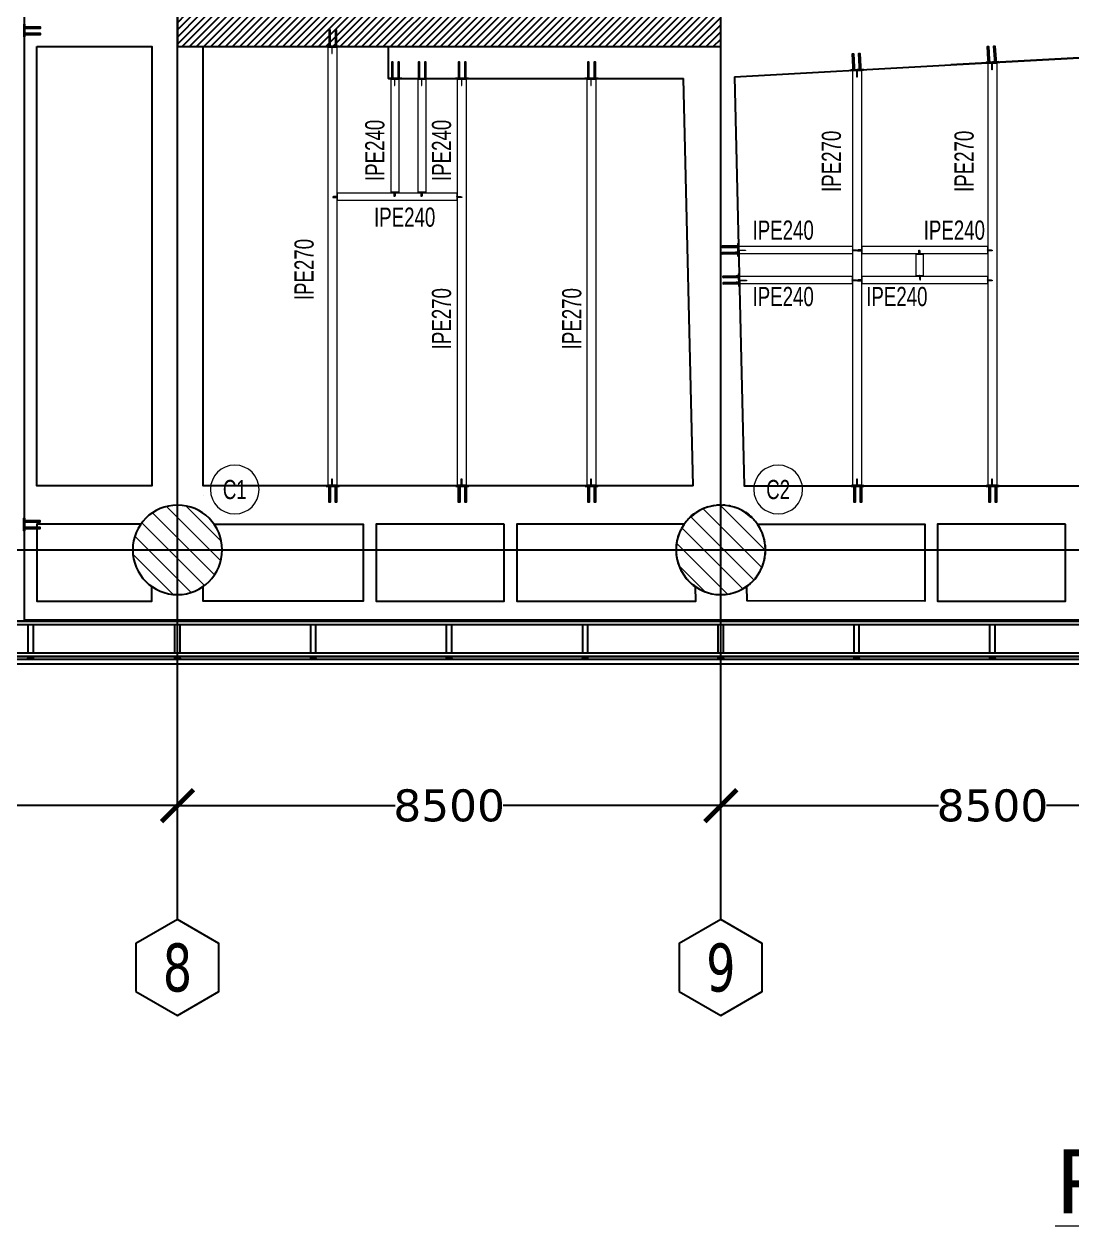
# Model space of a CAD drawing. Header units: millimetres. Extents: x -6598 to 74598, y -11659 to 33736.
# Drawn here: x 6100 to 22493, y -10573 to 8223 of the extents above; entities that cross this region are included whole.
import ezdxf
from ezdxf.enums import TextEntityAlignment as Align

# ---------------------------------------------------------------- set-up
doc = ezdxf.new("R2010")
doc.units = ezdxf.units.MM
for name, color, linetype, lineweight in [('0-3', 50, 'Continuous', 5), ('E_B_PLACA-1', 10, 'Continuous', 25), ('E_B_PLACA-2', 31, 'Continuous', 25), ('E_COLUMNAS', 1, 'Continuous', 18), ('E_COLUMNAS-2', 1, 'Continuous', 25), ('E_COLUMNAS-4', 1, 'Continuous', 35), ('E_TEXTO', 3, 'Continuous', 9), ('E_VIGAS-1', 31, 'Continuous', 25), ('E_VIGAS-2', 10, 'Continuous', 25), ('HCB-TEXT-H1', 6, 'Continuous', 18), ('HCB-VIGAS', 4, 'Continuous', 15), ('S-COLS-HDLN-1', 52, 'Continuous', 35)]:
    doc.layers.add(name, color=color, linetype=linetype, lineweight=lineweight)
for name, color, linetype in [('COTAS', 8, 'Continuous'), ('HCB-ACH_PANT', 253, 'Continuous'), ('HCB-EJES', 1, 'Continuous'), ('HCB-PLATINAS', 5, 'Continuous'), ('HCB-ROTULOS', 2, 'Continuous'), ('HCB_PANTALLAS', 6, 'Continuous')]:
    doc.layers.add(name, color=color, linetype=linetype)
doc.styles.add('Arial Narrow', font='', dxfattribs={"width": 0.85, "height": 0.3})
doc.styles.add('Arial Narrow_2', font='', dxfattribs={"width": 0.85, "height": 0.3})
doc.styles.add('ROMANT', font='romant.shx', dxfattribs={"width": 0.8})
doc.styles.add('VERDANA', font='verdana.ttf')
doc.styles.get('Arial Narrow').set_extended_font_data('Arial Narrow')
doc.styles.get('Arial Narrow_2').set_extended_font_data('Arial Narrow')
doc.dimstyles.new('1.125', dxfattribs={"dimscale": 0, "dimtxt": 500, "dimasz": 500, "dimexe": 4, "dimexo": 4, "dimgap": 15, "dimtad": 0, "dimdec": 0, "dimzin": 4, "dimdsep": 46, "dimtxsty": 'ROMANT', "dimblk": 'ARCHTICK', "dimcen": -10, "dimclrd": 256, "dimclrt": 3, "dimadec": 0, "dimazin": 0, "dimtfac": 1, "dimtdec": 0, "dimtix": 1, "dimtmove": 0, "dimatfit": 0, "dimldrblk": 'OBLIQUE', "dimfxl": 0.05, "dimtolj": 1, "dimtzin": 0, "dimarcsym": 0})

# ---------------------------------------------------------------- blocks, each defined once
blk = doc.blocks.new('EST_SFM_VIGA-METALICA-SECCION-C - EST_SFM_VIGA-METALICA-UPN100-1527742-_30_00m_N_E_-NIVEL-8 DOC')
at = {"layer": 'E_VIGAS-2'}
for p, q in [((34.044, 0.018), (-34.827, 0.018)), ((-34.827, -0.032), (34.044, -0.032))]:
    blk.add_line(p, q, dxfattribs=at)
blk = doc.blocks.new('EST_SFM_VIGA-METALICA-SECCION-C - EST_SFM_VIGA-METALICA-UPN100-1527772-_30_00m_N_E_-NIVEL-8 DOC')
at = {"layer": 'E_VIGAS-2'}
for p, q in [((34.942, 0.032), (-34.929, 0.032)), ((-34.929, -0.018), (34.942, -0.018))]:
    blk.add_line(p, q, dxfattribs=at)
blk = doc.blocks.new('EST_SFM_VIGA-METALICA-SECCION-C - EST_SFM_VIGA-METALICA-UPN160-1529967-_30_00m_N_E_-NIVEL-8 DOC')
at = {"layer": 'E_VIGAS-1'}
for p, q in [((30.107, 0.047), (-30.264, 0.047)), ((-30.269, -0.018), (30.113, -0.018))]:
    blk.add_line(p, q, dxfattribs=at)
blk = doc.blocks.new('DCTIB_CNI_EST_MOD-1A-FAC_0001_rvt-2-_30_00m_N_E_-NIVEL-8 DOC')
at = {"layer": 'E_B_PLACA-1'}
for p, q in [((-74.597, 139.545), (-5.727, 139.545)), ((-5.177, 138.995), (-75.147, 138.995))]:
    blk.add_line(p, q, dxfattribs=at)
at = {"layer": 'E_B_PLACA-2'}
for p, q in [((-5.727, 139.545), (-74.597, 139.545)), ((-75.147, 138.995), (-5.177, 138.995))]:
    blk.add_line(p, q, dxfattribs=at)
at = {"layer": 'E_VIGAS-1'}
for p, q in [((-68.003, 139.567), (-67.921, 139.567)), ((-68.003, 139.567), (-68.003, 139.545)), ((-67.921, 139.567), (-67.921, 139.545)), ((-65.703, 139.567), (-65.621, 139.567)), ((-65.703, 139.545), (-65.703, 139.567)), ((-65.621, 139.545), (-65.621, 139.567)), ((-63.578, 139.567), (-63.496, 139.567)), ((-63.578, 139.545), (-63.578, 139.567)), ((-63.496, 139.545), (-63.496, 139.567)), ((-61.453, 139.567), (-61.371, 139.567)), ((-61.453, 139.545), (-61.453, 139.567)), ((-61.371, 139.545), (-61.371, 139.567)), ((-59.328, 139.567), (-59.246, 139.567)), ((-59.328, 139.567), (-59.328, 139.545)), ((-59.246, 139.567), (-59.246, 139.545)), ((-57.203, 139.567), (-57.121, 139.567)), ((-57.203, 139.545), (-57.203, 139.567)), ((-57.121, 139.545), (-57.121, 139.567)), ((-55.078, 139.567), (-54.996, 139.567)), ((-55.078, 139.545), (-55.078, 139.567)), ((-54.996, 139.545), (-54.996, 139.567)), ((-52.953, 139.567), (-52.871, 139.567)), ((-52.953, 139.545), (-52.953, 139.567)), ((-52.871, 139.545), (-52.871, 139.567)), ((-68.003, 138.995), (-68.003, 138.967)), ((-68.003, 138.967), (-67.921, 138.967)), ((-68.003, 138.966), (-68.003, 138.967)), ((-67.975, 138.966), (-68.003, 138.966)), ((-67.965, 138.961), (-67.965, 138.966)), ((-67.965, 138.947), (-67.965, 138.961)), ((-67.96, 138.966), (-67.96, 138.961)), ((-67.96, 138.961), (-67.96, 138.947)), ((-67.921, 138.966), (-67.949, 138.966)), ((-67.921, 138.995), (-67.921, 138.967)), ((-67.921, 138.967), (-67.921, 138.966)), ((-65.703, 138.967), (-65.703, 138.995)), ((-65.703, 138.966), (-65.703, 138.967)), ((-65.703, 138.967), (-65.621, 138.967)), ((-65.675, 138.966), (-65.703, 138.966)), ((-65.665, 138.961), (-65.665, 138.966)), ((-65.665, 138.947), (-65.665, 138.961)), ((-65.66, 138.966), (-65.66, 138.961)), ((-65.66, 138.961), (-65.66, 138.947)), ((-65.621, 138.966), (-65.649, 138.966)), ((-65.621, 138.967), (-65.621, 138.995)), ((-65.621, 138.967), (-65.621, 138.966)), ((-63.578, 138.967), (-63.578, 138.995)), ((-63.578, 138.966), (-63.578, 138.967)), ((-63.578, 138.967), (-63.496, 138.967)), ((-63.55, 138.966), (-63.578, 138.966)), ((-63.54, 138.961), (-63.54, 138.966)), ((-63.54, 138.947), (-63.54, 138.961)), ((-63.535, 138.966), (-63.535, 138.961)), ((-63.535, 138.961), (-63.535, 138.947)), ((-63.496, 138.966), (-63.524, 138.966)), ((-63.496, 138.967), (-63.496, 138.995)), ((-63.496, 138.967), (-63.496, 138.966)), ((-61.453, 138.967), (-61.453, 138.995)), ((-61.453, 138.966), (-61.453, 138.967)), ((-61.453, 138.967), (-61.371, 138.967)), ((-61.425, 138.966), (-61.453, 138.966)), ((-61.415, 138.961), (-61.415, 138.966)), ((-61.415, 138.947), (-61.415, 138.961)), ((-61.41, 138.966), (-61.41, 138.961)), ((-61.41, 138.961), (-61.41, 138.947)), ((-61.371, 138.966), (-61.399, 138.966)), ((-61.371, 138.967), (-61.371, 138.995)), ((-61.371, 138.967), (-61.371, 138.966)), ((-59.328, 138.995), (-59.328, 138.967)), ((-59.328, 138.967), (-59.246, 138.967)), ((-59.328, 138.966), (-59.328, 138.967)), ((-59.3, 138.966), (-59.328, 138.966)), ((-59.29, 138.961), (-59.29, 138.966)), ((-59.29, 138.947), (-59.29, 138.961)), ((-59.285, 138.966), (-59.285, 138.961)), ((-59.285, 138.961), (-59.285, 138.947)), ((-59.246, 138.966), (-59.274, 138.966)), ((-59.246, 138.995), (-59.246, 138.967)), ((-59.246, 138.967), (-59.246, 138.966)), ((-57.203, 138.967), (-57.203, 138.995)), ((-57.203, 138.966), (-57.203, 138.967)), ((-57.203, 138.967), (-57.121, 138.967)), ((-57.176, 138.966), (-57.203, 138.966)), ((-57.165, 138.961), (-57.165, 138.966)), ((-57.165, 138.947), (-57.165, 138.961)), ((-57.16, 138.966), (-57.16, 138.961)), ((-57.16, 138.961), (-57.16, 138.947)), ((-57.121, 138.966), (-57.149, 138.966)), ((-57.121, 138.967), (-57.121, 138.995)), ((-57.121, 138.967), (-57.121, 138.966)), ((-55.078, 138.967), (-55.078, 138.995)), ((-55.078, 138.966), (-55.078, 138.967)), ((-55.078, 138.967), (-54.996, 138.967)), ((-55.05, 138.966), (-55.078, 138.966)), ((-55.04, 138.961), (-55.04, 138.966)), ((-55.04, 138.947), (-55.04, 138.961)), ((-55.035, 138.966), (-55.035, 138.961)), ((-55.035, 138.961), (-55.035, 138.947)), ((-54.996, 138.966), (-55.024, 138.966)), ((-54.996, 138.967), (-54.996, 138.995)), ((-54.996, 138.967), (-54.996, 138.966)), ((-52.953, 138.967), (-52.953, 138.995)), ((-52.953, 138.966), (-52.953, 138.967)), ((-52.953, 138.967), (-52.871, 138.967)), ((-52.925, 138.966), (-52.953, 138.966)), ((-52.915, 138.961), (-52.915, 138.966)), ((-52.915, 138.947), (-52.915, 138.961)), ((-52.91, 138.966), (-52.91, 138.961)), ((-52.91, 138.961), (-52.91, 138.947)), ((-52.871, 138.966), (-52.899, 138.966)), ((-52.871, 138.967), (-52.871, 138.995)), ((-52.871, 138.967), (-52.871, 138.966))]:
    blk.add_line(p, q, dxfattribs=at)
for points, knots in [([(-67.965, 138.961), (-67.965, 138.962), (-67.965, 138.963), (-67.967, 138.965), (-67.968, 138.965), (-67.97, 138.966), (-67.971, 138.966), (-67.972, 138.966), (-67.974, 138.966), (-67.975, 138.966)], [0, 0, 0, 0, 0.285714, 0.428571, 0.571429, 0.678571, 0.732143, 0.785714, 1, 1, 1, 1]), ([(-67.975, 138.966), (-67.974, 138.966), (-67.973, 138.966), (-67.97, 138.966), (-67.968, 138.965), (-67.966, 138.964), (-67.965, 138.963), (-67.965, 138.962), (-67.965, 138.961)], [0, 0, 0, 0, 0.142857, 0.285714, 0.428571, 0.571429, 0.785714, 1, 1, 1, 1]), ([(-67.96, 138.961), (-67.96, 138.962), (-67.959, 138.963), (-67.958, 138.965), (-67.956, 138.965), (-67.955, 138.966), (-67.954, 138.966), (-67.952, 138.966), (-67.95, 138.966), (-67.949, 138.966)], [0, 0, 0, 0, 0.285714, 0.428571, 0.571429, 0.678571, 0.732143, 0.785714, 1, 1, 1, 1]), ([(-67.949, 138.966), (-67.95, 138.966), (-67.951, 138.966), (-67.954, 138.966), (-67.956, 138.965), (-67.958, 138.964), (-67.959, 138.963), (-67.96, 138.962), (-67.96, 138.961)], [0, 0, 0, 0, 0.142857, 0.285714, 0.428571, 0.571429, 0.785714, 1, 1, 1, 1]), ([(-65.675, 138.966), (-65.674, 138.966), (-65.673, 138.966), (-65.67, 138.966), (-65.668, 138.965), (-65.666, 138.964), (-65.665, 138.963), (-65.665, 138.962), (-65.665, 138.961)], [0, 0, 0, 0, 0.142857, 0.285714, 0.428571, 0.571429, 0.785714, 1, 1, 1, 1]), ([(-65.665, 138.961), (-65.665, 138.962), (-65.665, 138.963), (-65.667, 138.965), (-65.668, 138.965), (-65.67, 138.966), (-65.671, 138.966), (-65.672, 138.966), (-65.674, 138.966), (-65.675, 138.966)], [0, 0, 0, 0, 0.285714, 0.428571, 0.571429, 0.678571, 0.732143, 0.785714, 1, 1, 1, 1]), ([(-65.649, 138.966), (-65.65, 138.966), (-65.651, 138.966), (-65.654, 138.966), (-65.656, 138.965), (-65.658, 138.964), (-65.659, 138.963), (-65.66, 138.962), (-65.66, 138.961)], [0, 0, 0, 0, 0.142857, 0.285714, 0.428571, 0.571429, 0.785714, 1, 1, 1, 1]), ([(-65.66, 138.961), (-65.66, 138.962), (-65.659, 138.963), (-65.658, 138.965), (-65.656, 138.965), (-65.655, 138.966), (-65.654, 138.966), (-65.652, 138.966), (-65.65, 138.966), (-65.649, 138.966)], [0, 0, 0, 0, 0.285714, 0.428571, 0.571429, 0.678571, 0.732143, 0.785714, 1, 1, 1, 1]), ([(-63.55, 138.966), (-63.549, 138.966), (-63.548, 138.966), (-63.545, 138.966), (-63.543, 138.965), (-63.541, 138.964), (-63.54, 138.963), (-63.54, 138.962), (-63.54, 138.961)], [0, 0, 0, 0, 0.142857, 0.285714, 0.428571, 0.571429, 0.785714, 1, 1, 1, 1]), ([(-63.54, 138.961), (-63.54, 138.962), (-63.54, 138.963), (-63.542, 138.965), (-63.543, 138.965), (-63.545, 138.966), (-63.546, 138.966), (-63.547, 138.966), (-63.549, 138.966), (-63.55, 138.966)], [0, 0, 0, 0, 0.285714, 0.428571, 0.571429, 0.678571, 0.732143, 0.785714, 1, 1, 1, 1]), ([(-63.524, 138.966), (-63.525, 138.966), (-63.526, 138.966), (-63.529, 138.966), (-63.531, 138.965), (-63.533, 138.964), (-63.534, 138.963), (-63.535, 138.962), (-63.535, 138.961)], [0, 0, 0, 0, 0.142857, 0.285714, 0.428571, 0.571429, 0.785714, 1, 1, 1, 1]), ([(-63.535, 138.961), (-63.535, 138.962), (-63.534, 138.963), (-63.533, 138.965), (-63.531, 138.965), (-63.53, 138.966), (-63.529, 138.966), (-63.527, 138.966), (-63.525, 138.966), (-63.524, 138.966)], [0, 0, 0, 0, 0.285714, 0.428571, 0.571429, 0.678571, 0.732143, 0.785714, 1, 1, 1, 1]), ([(-61.425, 138.966), (-61.424, 138.966), (-61.423, 138.966), (-61.42, 138.966), (-61.418, 138.965), (-61.416, 138.964), (-61.415, 138.963), (-61.415, 138.962), (-61.415, 138.961)], [0, 0, 0, 0, 0.142857, 0.285714, 0.428571, 0.571429, 0.785714, 1, 1, 1, 1]), ([(-61.415, 138.961), (-61.415, 138.962), (-61.415, 138.963), (-61.417, 138.965), (-61.418, 138.965), (-61.42, 138.966), (-61.421, 138.966), (-61.422, 138.966), (-61.424, 138.966), (-61.425, 138.966)], [0, 0, 0, 0, 0.285714, 0.428571, 0.571429, 0.678571, 0.732143, 0.785714, 1, 1, 1, 1]), ([(-61.399, 138.966), (-61.4, 138.966), (-61.401, 138.966), (-61.404, 138.966), (-61.406, 138.965), (-61.408, 138.964), (-61.409, 138.963), (-61.41, 138.962), (-61.41, 138.961)], [0, 0, 0, 0, 0.142857, 0.285714, 0.428571, 0.571429, 0.785714, 1, 1, 1, 1]), ([(-61.41, 138.961), (-61.41, 138.962), (-61.409, 138.963), (-61.408, 138.965), (-61.406, 138.965), (-61.405, 138.966), (-61.404, 138.966), (-61.402, 138.966), (-61.4, 138.966), (-61.399, 138.966)], [0, 0, 0, 0, 0.285714, 0.428571, 0.571429, 0.678571, 0.732143, 0.785714, 1, 1, 1, 1]), ([(-59.29, 138.961), (-59.29, 138.962), (-59.29, 138.963), (-59.292, 138.965), (-59.293, 138.965), (-59.295, 138.966), (-59.296, 138.966), (-59.297, 138.966), (-59.299, 138.966), (-59.3, 138.966)], [0, 0, 0, 0, 0.285714, 0.428571, 0.571429, 0.678571, 0.732143, 0.785714, 1, 1, 1, 1]), ([(-59.3, 138.966), (-59.299, 138.966), (-59.298, 138.966), (-59.295, 138.966), (-59.293, 138.965), (-59.291, 138.964), (-59.29, 138.963), (-59.29, 138.962), (-59.29, 138.961)], [0, 0, 0, 0, 0.142857, 0.285714, 0.428571, 0.571429, 0.785714, 1, 1, 1, 1]), ([(-59.285, 138.961), (-59.285, 138.962), (-59.284, 138.963), (-59.283, 138.965), (-59.281, 138.965), (-59.28, 138.966), (-59.279, 138.966), (-59.277, 138.966), (-59.275, 138.966), (-59.274, 138.966)], [0, 0, 0, 0, 0.285714, 0.428571, 0.571429, 0.678571, 0.732143, 0.785714, 1, 1, 1, 1]), ([(-59.274, 138.966), (-59.275, 138.966), (-59.276, 138.966), (-59.279, 138.966), (-59.281, 138.965), (-59.283, 138.964), (-59.284, 138.963), (-59.285, 138.962), (-59.285, 138.961)], [0, 0, 0, 0, 0.142857, 0.285714, 0.428571, 0.571429, 0.785714, 1, 1, 1, 1]), ([(-57.176, 138.966), (-57.175, 138.966), (-57.173, 138.966), (-57.171, 138.966), (-57.168, 138.965), (-57.167, 138.964), (-57.165, 138.963), (-57.165, 138.962), (-57.165, 138.961)], [0, 0, 0, 0, 0.142857, 0.285714, 0.428571, 0.571429, 0.785714, 1, 1, 1, 1]), ([(-57.165, 138.961), (-57.165, 138.962), (-57.165, 138.963), (-57.167, 138.965), (-57.168, 138.965), (-57.17, 138.966), (-57.171, 138.966), (-57.173, 138.966), (-57.174, 138.966), (-57.176, 138.966)], [0, 0, 0, 0, 0.285714, 0.428571, 0.571429, 0.678571, 0.732143, 0.785714, 1, 1, 1, 1]), ([(-57.15, 138.966), (-57.151, 138.966), (-57.152, 138.966), (-57.154, 138.966), (-57.156, 138.965), (-57.158, 138.964), (-57.16, 138.963), (-57.16, 138.962), (-57.16, 138.961)], [0.069216, 0.069216, 0.069216, 0.069216, 0.1428571, 0.2857143, 0.4285714, 0.5714286, 0.7857143, 1, 1, 1, 1]), ([(-57.16, 138.961), (-57.16, 138.962), (-57.159, 138.963), (-57.158, 138.965), (-57.156, 138.965), (-57.155, 138.966), (-57.154, 138.966), (-57.152, 138.966), (-57.151, 138.966), (-57.15, 138.966)], [0, 0, 0, 0, 0.2857143, 0.4285714, 0.5714286, 0.6785714, 0.7321429, 0.7857143, 0.9307496, 0.9307496, 0.9307496, 0.9307496]), ([(-55.05, 138.966), (-55.049, 138.966), (-55.048, 138.966), (-55.045, 138.966), (-55.043, 138.965), (-55.041, 138.964), (-55.04, 138.963), (-55.04, 138.962), (-55.04, 138.961)], [0, 0, 0, 0, 0.142857, 0.285714, 0.428571, 0.571429, 0.785714, 1, 1, 1, 1]), ([(-55.04, 138.961), (-55.04, 138.962), (-55.04, 138.963), (-55.042, 138.965), (-55.043, 138.965), (-55.045, 138.966), (-55.046, 138.966), (-55.047, 138.966), (-55.049, 138.966), (-55.05, 138.966)], [0, 0, 0, 0, 0.285714, 0.428571, 0.571429, 0.678571, 0.732143, 0.785714, 1, 1, 1, 1]), ([(-55.024, 138.966), (-55.025, 138.966), (-55.026, 138.966), (-55.029, 138.966), (-55.031, 138.965), (-55.033, 138.964), (-55.034, 138.963), (-55.035, 138.962), (-55.035, 138.961)], [0, 0, 0, 0, 0.142857, 0.285714, 0.428571, 0.571429, 0.785714, 1, 1, 1, 1]), ([(-55.035, 138.961), (-55.035, 138.962), (-55.034, 138.963), (-55.033, 138.965), (-55.031, 138.965), (-55.03, 138.966), (-55.029, 138.966), (-55.027, 138.966), (-55.025, 138.966), (-55.024, 138.966)], [0, 0, 0, 0, 0.285714, 0.428571, 0.571429, 0.678571, 0.732143, 0.785714, 1, 1, 1, 1]), ([(-52.925, 138.966), (-52.924, 138.966), (-52.923, 138.966), (-52.92, 138.966), (-52.918, 138.965), (-52.916, 138.964), (-52.915, 138.963), (-52.915, 138.962), (-52.915, 138.961)], [0, 0, 0, 0, 0.142857, 0.285714, 0.428571, 0.571429, 0.785714, 1, 1, 1, 1]), ([(-52.915, 138.961), (-52.915, 138.962), (-52.915, 138.963), (-52.917, 138.965), (-52.918, 138.965), (-52.92, 138.966), (-52.921, 138.966), (-52.922, 138.966), (-52.924, 138.966), (-52.925, 138.966)], [0, 0, 0, 0, 0.285714, 0.428571, 0.571429, 0.678571, 0.732143, 0.785714, 1, 1, 1, 1]), ([(-52.899, 138.966), (-52.9, 138.966), (-52.901, 138.966), (-52.904, 138.966), (-52.906, 138.965), (-52.908, 138.964), (-52.909, 138.963), (-52.91, 138.962), (-52.91, 138.961)], [0, 0, 0, 0, 0.142857, 0.285714, 0.428571, 0.571429, 0.785714, 1, 1, 1, 1]), ([(-52.91, 138.961), (-52.91, 138.962), (-52.909, 138.963), (-52.908, 138.965), (-52.906, 138.965), (-52.905, 138.966), (-52.904, 138.966), (-52.902, 138.966), (-52.9, 138.966), (-52.899, 138.966)], [0, 0, 0, 0, 0.285714, 0.428571, 0.571429, 0.678571, 0.732143, 0.785714, 1, 1, 1, 1])]:
    blk.add_open_spline(points, degree=3, knots=knots, dxfattribs=at)
at = {"layer": 'E_VIGAS-2'}
for p, q in [((-68.003, 139.495), (-68.003, 139.045)), ((-67.921, 139.495), (-67.921, 139.045)), ((-65.703, 139.045), (-65.703, 139.495)), ((-65.621, 139.045), (-65.621, 139.495)), ((-63.578, 139.045), (-63.578, 139.495)), ((-63.496, 139.045), (-63.496, 139.495)), ((-61.453, 139.045), (-61.453, 139.495)), ((-61.371, 139.045), (-61.371, 139.495)), ((-59.328, 139.495), (-59.328, 139.045)), ((-59.246, 139.495), (-59.246, 139.045)), ((-57.203, 139.138), (-57.203, 139.495)), ((-57.121, 139.138), (-57.121, 139.495)), ((-55.078, 139.045), (-55.078, 139.495)), ((-54.996, 139.045), (-54.996, 139.495)), ((-52.953, 139.045), (-52.953, 139.495)), ((-52.871, 139.045), (-52.871, 139.495)), ((-57.203, 139.045), (-57.203, 139.137)), ((-57.121, 139.045), (-57.121, 139.138))]:
    blk.add_line(p, q, dxfattribs=at)
at = {"layer": 'E_VIGAS-1'}
for name, p in [('EST_SFM_VIGA-METALICA-SECCION-C - EST_SFM_VIGA-METALICA-UPN100-1527742-_30_00m_N_E_-NIVEL-8 DOC', (-39.77, 139.527)), ('EST_SFM_VIGA-METALICA-SECCION-C - EST_SFM_VIGA-METALICA-UPN160-1529967-_30_00m_N_E_-NIVEL-8 DOC', (-40.084, 138.9)), ('EST_SFM_VIGA-METALICA-SECCION-C - EST_SFM_VIGA-METALICA-UPN100-1527772-_30_00m_N_E_-NIVEL-8 DOC', (-40.169, 139.013))]:
    blk.add_blockref(name, p, dxfattribs=at)
blk = doc.blocks.new('EST_SCM_COLUMNA-SECCION-CIRCULAR - EST_SCM_COLUMNA-CONCRETO-CIRCULAR_Ø_140cm-1247710-_30_00m_N_E_-NIVEL-8 DOC')
at = {"layer": 'E_COLUMNAS'}
h = blk.add_hatch(dxfattribs=at)
h.set_pattern_fill('FP_4', color=256, style=0, pattern_type=2)
h.set_pattern_definition([(135, (65.662, -140.662), (-0.15909903, -0.15909903), [])])
h.paths.add_polyline_path([(0, 0.7), (0, 0.7), (0.015, 0.695)])
h.paths.add_polyline_path([(0, -0.7), (0.091, -0.694), (0.181, -0.676), (0.268, -0.647), (0.361, -0.599), (0.426, -0.555), (0.495, -0.495), (0.555, -0.426), (0.606, -0.35), (0.647, -0.268), (0.676, -0.181), (0.694, -0.091), (0.7, 0), (0.694, 0.091), (0.676, 0.181), (0.647, 0.268), (0.606, 0.35), (0.555, 0.426), (0.495, 0.495), (0.426, 0.555), (0.339, 0.612), (0.259, 0.65), (0.169, 0.679), (0.079, 0.695), (0, 0.7), (-0.091, 0.694), (-0.181, 0.676), (-0.268, 0.647), (-0.35, 0.606), (-0.426, 0.555), (-0.495, 0.495), (-0.555, 0.426), (-0.606, 0.35), (-0.647, 0.268), (-0.676, 0.181), (-0.694, 0.091), (-0.7, 0), (-0.694, -0.091), (-0.676, -0.181), (-0.647, -0.268), (-0.606, -0.35), (-0.555, -0.426), (-0.495, -0.495), (-0.417, -0.561), (-0.35, -0.606), (-0.259, -0.65), (-0.169, -0.679), (-0.091, -0.694)])
at = {"layer": 'E_COLUMNAS-2'}
for start, end in [(360, 180), (180, 360)]:
    blk.add_arc((0, 0), 0.7, start, end, dxfattribs=at)
blk = doc.blocks.new('EST_SCM_COLUMNA-SECCION-CIRCULAR - EST_SCM_COLUMNA-CONCRETO-CIRCULAR_Ø_140cm-V21-_30_00m_N_E_-NIVEL-8 DOC')
at = {"layer": 'E_COLUMNAS'}
h = blk.add_hatch(dxfattribs=at)
h.set_pattern_fill('FP_20', color=256, style=0, pattern_type=2)
h.set_pattern_definition([(135, (57.162, -140.662), (-0.15909903, -0.15909903), [])])
h.paths.add_polyline_path([(0, -0.7), (0.103, -0.692), (0.181, -0.676), (0.268, -0.647), (0.35, -0.606), (0.426, -0.555), (0.495, -0.495), (0.555, -0.426), (0.606, -0.35), (0.647, -0.268), (0.676, -0.181), (0.695, -0.079), (0.7, 0), (0.694, 0.091), (0.676, 0.181), (0.647, 0.268), (0.606, 0.35), (0.555, 0.426), (0.495, 0.495), (0.426, 0.555), (0.35, 0.606), (0.268, 0.647), (0.181, 0.676), (0.091, 0.694), (0, 0.7), (-0.101, 0.692), (-0.192, 0.672), (-0.275, 0.643), (-0.35, 0.606), (-0.433, 0.55), (-0.495, 0.495), (-0.563, 0.415), (-0.606, 0.35), (-0.647, 0.268), (-0.676, 0.181), (-0.695, 0.084), (-0.7, 0), (-0.694, -0.091), (-0.676, -0.181), (-0.647, -0.268), (-0.606, -0.35), (-0.555, -0.426), (-0.495, -0.495), (-0.417, -0.561), (-0.35, -0.606), (-0.256, -0.651), (-0.172, -0.678), (-0.091, -0.694)])
at = {"layer": 'E_COLUMNAS-2'}
for start, end in [(360, 180), (180, 360)]:
    blk.add_arc((0, 0), 0.7, start, end, dxfattribs=at)
blk = doc.blocks.new('_ArchTick')
at = {"color": 0, "linetype": 'ByBlock', "const_width": 0.15}
blk.add_lwpolyline([(-0.5, -0.5), (0.5, 0.5)], dxfattribs=at)
blk = doc.blocks.new('*D517')
at = {"layer": 'COTAS', "color": 0, "lineweight": -2, "transparency": 16777216}
for p, q in [((0, -5776), (0, -3996)), ((8500, -5776), (8500, -3996))]:
    blk.add_line(p, q, dxfattribs=at)
at = {"layer": 'COTAS', "lineweight": -2, "transparency": 16777216}
for p, q in [((0, -4000), (3404, -4000)), ((8500, -4000), (5096, -4000))]:
    blk.add_line(p, q, dxfattribs=at)
at = {"layer": 'Defpoints', "color": 0, "transparency": 16777216}
for p in [(0, -4000), (0, -5780), (8500, -5780)]:
    blk.add_point(p, dxfattribs=at)
at = {"layer": 'COTAS', "lineweight": -2, "transparency": 16777216, "xscale": 500, "yscale": 500, "zscale": 500, "rotation": 180}
blk.add_blockref('_ArchTick', (0, -4000), dxfattribs=at)
at = {"layer": 'COTAS', "lineweight": -2, "transparency": 16777216, "xscale": 500, "yscale": 500, "zscale": 500}
blk.add_blockref('_ArchTick', (8500, -4000), dxfattribs=at)
at = {"layer": 'COTAS', "color": 3, "transparency": 16777216, "insert": (4250, -4000), "char_height": 500, "attachment_point": 5, "style": 'VERDANA'}
blk.add_mtext('\\A1;8500', dxfattribs=at)
blk = doc.blocks.new('_Oblique')
at = {"color": 0, "linetype": 'ByBlock', "lineweight": -2}
blk.add_line((-0.5, -0.5), (0.5, 0.5), dxfattribs=at)
blk = doc.blocks.new('*D518')
at = {"layer": 'COTAS', "color": 0, "lineweight": -2, "transparency": 16777216}
for p, q in [((8500, -5776), (8500, -3996)), ((17000, -5776), (17000, -3996))]:
    blk.add_line(p, q, dxfattribs=at)
at = {"layer": 'COTAS', "lineweight": -2, "transparency": 16777216}
for p, q in [((8500, -4000), (11904, -4000)), ((17000, -4000), (13596, -4000))]:
    blk.add_line(p, q, dxfattribs=at)
at = {"layer": 'Defpoints', "color": 0, "transparency": 16777216}
for p in [(8500, -4000), (8500, -5780), (17000, -5780)]:
    blk.add_point(p, dxfattribs=at)
at = {"layer": 'COTAS', "lineweight": -2, "transparency": 16777216, "xscale": 500, "yscale": 500, "zscale": 500, "rotation": 180}
blk.add_blockref('_ArchTick', (8500, -4000), dxfattribs=at)
at = {"layer": 'COTAS', "lineweight": -2, "transparency": 16777216, "xscale": 500, "yscale": 500, "zscale": 500}
blk.add_blockref('_ArchTick', (17000, -4000), dxfattribs=at)
at = {"layer": 'COTAS', "color": 3, "transparency": 16777216, "insert": (12750, -4000), "char_height": 500, "attachment_point": 5, "style": 'VERDANA'}
blk.add_mtext('\\A1;8500', dxfattribs=at)
blk = doc.blocks.new('*D519')
at = {"layer": 'COTAS', "color": 0, "lineweight": -2, "transparency": 16777216}
for p, q in [((17000, -5776), (17000, -3996)), ((25500, -5776), (25500, -3996))]:
    blk.add_line(p, q, dxfattribs=at)
at = {"layer": 'COTAS', "lineweight": -2, "transparency": 16777216}
for p, q in [((17000, -4000), (20404, -4000)), ((25500, -4000), (22096, -4000))]:
    blk.add_line(p, q, dxfattribs=at)
at = {"layer": 'Defpoints', "color": 0, "transparency": 16777216}
for p in [(17000, -4000), (17000, -5780), (25500, -5780)]:
    blk.add_point(p, dxfattribs=at)
at = {"layer": 'COTAS', "lineweight": -2, "transparency": 16777216, "xscale": 500, "yscale": 500, "zscale": 500, "rotation": 180}
blk.add_blockref('_ArchTick', (17000, -4000), dxfattribs=at)
at = {"layer": 'COTAS', "lineweight": -2, "transparency": 16777216, "xscale": 500, "yscale": 500, "zscale": 500}
blk.add_blockref('_ArchTick', (25500, -4000), dxfattribs=at)
at = {"layer": 'COTAS', "color": 3, "transparency": 16777216, "insert": (21250, -4000), "char_height": 500, "attachment_point": 5, "style": 'VERDANA'}
blk.add_mtext('\\A1;8500', dxfattribs=at)
blk = doc.blocks.new('CNI_TAG COLUMNAS CONCRETO MARCA - CNI_COLUMNA CONCRETO-582370-PLANTA TIPO PISO 18 A PISO 23')
at = {"layer": 'E_TEXTO'}
for start, end in [(360, 180), (180, 360)]:
    blk.add_arc((0.00026, -0.00015), 0.00254, start, end, dxfattribs=at)

msp = doc.modelspace()

# ---------------------------------------------------------------- hatches: boundary and pattern name
at = {"layer": 'HCB-ACH_PANT'}
h = msp.add_hatch(dxfattribs=at)
h.set_pattern_fill('ANSI31', color=256, scale=25)
h.set_pattern_definition([(45, (-21179.4, -55448.73), (-56.1266, 56.1266), [])])
h.paths.add_polyline_path([(8500.2, 8370.2), (8500.2, 7870.2), (17000.2, 7870.2), (17000.2, 8370.2), (12600.2, 8370.2), (12600.2, 17130.2), (17000.2, 17130.2), (17000.2, 17630.2), (8500.2, 17630.2), (8500.2, 17130.2), (12200.2, 17130.2), (12200.2, 8370.2)])

# ---------------------------------------------------------------- linework, layer by layer
at = {"layer": 'E_COLUMNAS-2'}
for start, end in [(122.52901, 122.77736), (114.9816, 115.80819), (106.46702, 108.83819), (98.61314, 101.86806), (91.64282, 94.89739), (84.67237, 87.4567), (77.70182, 80.04817), (70.73119, 72.71932), (63.7605, 65.42543), (56.81535, 58.14995), (144.49184, 148.81247), (136.82019, 140.01858), (132.30386, 133.54442), (126.69564, 126.92693), (48.97168, 50.21593), (41.00219, 43.17826), (32.56079, 35.50865), (31.1881, 32.56079), (160.46406, 163.09391), (158.85796, 160.46406), (151.73213, 155.9149), (24.08557, 28.26827), (19.53648, 21.14237), (16.90648, 19.53648), (173.48802, 179.52821), (172.99204, 173.48802), (166.97604, 170.5039), (165.93683, 166.97604), (9.49649, 14.06343), (0.47179, 7.00815), (180.4718, 187.00822), (189.49656, 193.02445), (193.02445, 194.06362), (345.93676, 350.5041), (352.99207, 353.48805), (353.48805, 359.5282), (196.90668, 201.14266), (204.08588, 206.0489), (206.0489, 208.26866), (211.1885, 215.5091), (327.44027, 328.81231), (331.73186, 335.91479), (338.85778, 340.46416), (340.46416, 343.0939), (218.25655, 219.07335), (219.07335, 223.17744), (225.30595, 225.58558), (225.58558, 231.96411), (302.7574, 306.75463), (306.75463, 307.21884), (308.03527, 314.41638), (314.41638, 314.695), (316.82023, 321.74452), (324.49155, 327.44027), (233.91603, 236.14024), (241.91622, 243.2928), (249.1831, 250.26344), (256.44247, 257.23417), (263.6966, 264.20488), (270.94703, 271.17553), (274.87532, 275.01378), (281.84564, 282.46002), (288.81577, 290.29288), (295.78575, 299.05721)]:
    msp.add_arc((17000, 0.1), 700, start, end, dxfattribs=at)
at = {"layer": 'E_VIGAS-1', "color": 30, "true_color": 0xf26722}
for p, q in [((11800, 7370.2), (11800, 7870.2)), ((16567.4, 1000.2), (16414.3, 7370.2))]:
    msp.add_line(p, q, dxfattribs=at)
for points in [[(61900.1, 26585.6), (6100.1, 26585.6), (6100.1, -1095.8), (61900.1, -1095.8)], [(6300, 7870.1), (8100.1, 7870.1), (8100.1, 1000.2), (6300, 1000.2)], [(8900.1, 847.6), (8900.1, 847.6)], [(13611.2, 399.5), (11607.1, 399.4), (11607.1, -800.1), (13611.2, -800)], [(22393.5, 399.7), (20389.4, 399.6), (20389.4, -799.8), (22393.5, -799.8)]]:
    msp.add_lwpolyline(points, close=True, dxfattribs=at)
for points in [[(16567.4, 1000.2), (8900, 1000.2), (8900.1, 7870.2)], [(17213.9, 7396.5), (20600.4, 7583.4), (25100, 7832), (20600.4, 7583.4)], [(17213.9, 7396.5), (17367.6, 1000.2), (25100, 1000.2), (25100, 7832)], [(11964.6, 7370.2), (11800, 7370.2), (16414.3, 7370.2)], [(7926, 400.4), (6300.3, 400.4), (6300.3, -800.2), (8100.3, -800.1), (8100.3, -574.1)], [(9073.9, 400.9), (11406.7, 400.9), (11407.5, -800), (8900.5, -800.1), (8900.3, -573.8)], [(16426, 400.7), (13811.2, 400.6), (13811.2, -800), (16610.6, -799.9), (16605.3, -578.1)], [(17574.7, 400.7), (20189.3, 400.8), (20189.4, -799.8), (17410.8, -795.7), (17405.4, -570.6)]]:
    msp.add_lwpolyline(points, dxfattribs=at)
at = {"layer": 'HCB-EJES'}
for p, q in [((8500.1, -5780.2), (8500.1, 31280.5)), ((17000.1, -5780.2), (17000.1, 31280.5)), ((-5098.2, 0), (73098.4, 0))]:
    msp.add_line(p, q, dxfattribs=at)
at = {"layer": 'HCB-PLATINAS', "color": 4}
for points in [[(6106, 8222.6), (6106, 8022.6), (6100, 8022.6), (6100, 8222.6)], [(10825, 7876.1), (11025, 7876.1), (11025, 7870.1), (10825, 7870.1)], [(21348.8, 7630.8), (21149.1, 7619.8), (21149.4, 7613.8), (21349.1, 7624.8)], [(11806, 7376.1), (12006, 7376.1), (12006, 7370.1), (11806, 7370.1)], [(12850.4, 7376.2), (13050.4, 7376.2), (13050.4, 7370.2), (12850.4, 7370.2)], [(14875.3, 7376.1), (15075.3, 7376.1), (15075.3, 7370.1), (14875.3, 7370.1)], [(19234.1, 7514), (19034.4, 7503), (19034.7, 7497), (19234.4, 7508)], [(17274.1, 4589.1), (17271.1, 4789), (17277.1, 4789.1), (17280.1, 4589.1)], [(17286.7, 4118.8), (17283.7, 4318.8), (17289.7, 4318.9), (17292.7, 4118.9)], [(10827.9, 994.4), (11027.9, 994.4), (11027.9, 1000.4), (10827.9, 1000.4)], [(12852.9, 997.2), (13052.9, 997.2), (13052.9, 1003.2), (12852.9, 1003.2)], [(14877.9, 994.4), (15077.9, 994.4), (15077.9, 1000.4), (14877.9, 1000.4)], [(19038.1, 994.4), (19238.1, 994.4), (19238.1, 1000.4), (19038.1, 1000.4)], [(21152.9, 994.4), (21352.9, 994.4), (21352.9, 1000.4), (21152.9, 1000.4)], [(6104.9, 498.2), (6104.9, 298.2), (6098.9, 298.2), (6098.9, 498.2)]]:
    msp.add_lwpolyline(points, close=True, dxfattribs=at)
at = {"layer": 'HCB-PLATINAS', "color": 5}
for points in [[(6107.5, 8172.1), (6106, 8168.5), (6107.5, 8164.8), (6108.4, 8162.8), (6114, 8160.5), (6151.5, 8160.5), (6356, 8160.5), (6356, 8176.5), (6151.5, 8176.5), (6114, 8176.5), (6108.4, 8174.1)], [(10875.5, 7877.6), (10879.1, 7876.1), (10882.7, 7877.6), (10884.7, 7878.5), (10887.1, 7884.1), (10887.1, 7921.6), (10887.1, 8126.1), (10871.1, 8126.1), (10871.1, 7921.6), (10871.1, 7884.1), (10873.4, 7878.5)], [(10975.5, 7877.6), (10979.1, 7876.1), (10982.7, 7877.6), (10984.7, 7878.5), (10987.1, 7884.1), (10987.1, 7921.6), (10987.1, 8126.1), (10971.1, 8126.1), (10971.1, 7921.6), (10971.1, 7884.1), (10973.4, 7878.5)], [(6107.5, 8072.1), (6106, 8068.5), (6107.5, 8064.8), (6108.4, 8062.8), (6114, 8060.5), (6151.5, 8060.5), (6356, 8060.5), (6356, 8076.5), (6151.5, 8076.5), (6114, 8076.5), (6108.4, 8074.1)], [(19083.7, 7507.2), (19080.2, 7505.5), (19076.5, 7506.8), (19074.4, 7507.5), (19071.8, 7513.1), (19069.7, 7550.5), (19058.4, 7754.7), (19074.4, 7755.6), (19085.7, 7551.4), (19087.8, 7513.9), (19085.7, 7508.2)], [(19183.6, 7512.7), (19180.1, 7511), (19176.4, 7512.3), (19174.3, 7513.1), (19171.6, 7518.6), (19169.6, 7556), (19158.3, 7760.2), (19174.3, 7761.1), (19185.5, 7556.9), (19187.6, 7519.5), (19185.6, 7513.7)], [(21198.5, 7624), (21194.9, 7622.3), (21191.2, 7623.6), (21189.2, 7624.3), (21186.5, 7629.9), (21184.4, 7667.3), (21173.2, 7871.5), (21189.1, 7872.4), (21200.4, 7668.2), (21202.5, 7630.8), (21200.5, 7625)], [(21298.3, 7629.5), (21294.8, 7627.8), (21291.1, 7629.1), (21289, 7629.9), (21286.4, 7635.4), (21284.3, 7672.8), (21273, 7877), (21289, 7877.9), (21300.3, 7673.7), (21302.3, 7636.3), (21300.3, 7630.5)], [(11856.4, 7377.6), (11860.1, 7376.1), (11863.7, 7377.6), (11865.7, 7378.5), (11868.1, 7384.1), (11868.1, 7421.6), (11868.1, 7626.1), (11852.1, 7626.1), (11852.1, 7421.6), (11852.1, 7384.1), (11854.4, 7378.5)], [(11956.4, 7377.6), (11960.1, 7376.1), (11963.7, 7377.6), (11965.7, 7378.5), (11968.1, 7384.1), (11968.1, 7421.6), (11968.1, 7626.1), (11952.1, 7626.1), (11952.1, 7421.6), (11952.1, 7384.1), (11954.4, 7378.5)], [(12275.9, 7377.6), (12279.5, 7376.1), (12283.1, 7377.6), (12285.1, 7378.5), (12287.5, 7384.1), (12287.5, 7421.6), (12287.5, 7626.1), (12271.5, 7626.1), (12271.5, 7421.6), (12271.5, 7384.1), (12273.8, 7378.5)], [(12375.9, 7377.6), (12379.5, 7376.1), (12383.1, 7377.6), (12385.1, 7378.5), (12387.5, 7384.1), (12387.5, 7421.6), (12387.5, 7626.1), (12371.5, 7626.1), (12371.5, 7421.6), (12371.5, 7384.1), (12373.8, 7378.5)], [(12900.8, 7377.7), (12904.5, 7376.2), (12908.1, 7377.7), (12910.1, 7378.5), (12912.5, 7384.2), (12912.5, 7421.7), (12912.5, 7626.2), (12896.5, 7626.2), (12896.5, 7421.7), (12896.5, 7384.2), (12898.8, 7378.5)], [(13000.8, 7377.7), (13004.5, 7376.2), (13008.1, 7377.7), (13010.1, 7378.5), (13012.5, 7384.2), (13012.5, 7421.7), (13012.5, 7626.2), (12996.5, 7626.2), (12996.5, 7421.7), (12996.5, 7384.2), (12998.8, 7378.5)], [(14925.8, 7377.6), (14929.4, 7376.1), (14933.1, 7377.6), (14935.1, 7378.5), (14937.4, 7384.1), (14937.4, 7421.6), (14937.4, 7626.1), (14921.4, 7626.1), (14921.4, 7421.6), (14921.4, 7384.1), (14923.8, 7378.5)], [(15025.8, 7377.6), (15029.4, 7376.1), (15033.1, 7377.6), (15035.1, 7378.5), (15037.4, 7384.1), (15037.4, 7421.6), (15037.4, 7626.1), (15021.4, 7626.1), (15021.4, 7421.6), (15021.4, 7384.1), (15023.8, 7378.5)], [(17270.3, 4739.5), (17271.8, 4743.1), (17270.2, 4746.7), (17269.4, 4748.8), (17263.7, 4751), (17226.2, 4750.4), (17021.7, 4747.3), (17021.9, 4731.3), (17226.4, 4734.4), (17263.9, 4735), (17269.5, 4737.4)], [(17271.9, 4639.5), (17273.3, 4643.1), (17271.7, 4646.7), (17270.9, 4648.8), (17265.2, 4651), (17227.7, 4650.5), (17023.2, 4647.4), (17023.4, 4631.4), (17227.9, 4634.5), (17265.4, 4635), (17271, 4637.5)], [(17282.9, 4269.3), (17284.4, 4272.9), (17282.8, 4276.5), (17281.9, 4278.5), (17276.2, 4280.8), (17238.7, 4280.2), (17034.3, 4277.1), (17034.5, 4261.1), (17239, 4264.2), (17276.5, 4264.8), (17282.1, 4267.2)], [(17284.4, 4169.3), (17285.9, 4172.9), (17284.3, 4176.5), (17283.4, 4178.5), (17277.7, 4180.8), (17240.3, 4180.2), (17035.8, 4177.1), (17036, 4161.1), (17240.5, 4164.2), (17278, 4164.8), (17283.6, 4167.2)], [(10878.4, 992.9), (10882, 994.4), (10885.6, 992.9), (10887.7, 992), (10890, 986.4), (10890, 948.9), (10890, 744.4), (10874, 744.4), (10874, 948.9), (10874, 986.4), (10876.3, 992)], [(10978.4, 992.9), (10982, 994.4), (10985.6, 992.9), (10987.7, 992), (10990, 986.4), (10990, 948.9), (10990, 744.4), (10974, 744.4), (10974, 948.9), (10974, 986.4), (10976.3, 992)], [(12903.4, 995.7), (12907, 997.2), (12910.6, 995.7), (12912.6, 994.8), (12915, 989.2), (12915, 951.7), (12915, 747.2), (12899, 747.2), (12899, 951.7), (12899, 989.2), (12901.3, 994.8)], [(13003.4, 995.7), (13007, 997.2), (13010.6, 995.7), (13012.6, 994.8), (13015, 989.2), (13015, 951.7), (13015, 747.2), (12999, 747.2), (12999, 951.7), (12999, 989.2), (13001.3, 994.8)], [(14928.4, 992.9), (14932, 994.4), (14935.6, 992.9), (14937.6, 992), (14940, 986.4), (14940, 948.9), (14940, 744.4), (14924, 744.4), (14924, 948.9), (14924, 986.4), (14926.3, 992)], [(15028.4, 992.9), (15032, 994.4), (15035.6, 992.9), (15037.6, 992), (15040, 986.4), (15040, 948.9), (15040, 744.4), (15024, 744.4), (15024, 948.9), (15024, 986.4), (15026.3, 992)], [(19088.6, 992.9), (19092.2, 994.4), (19095.8, 992.9), (19097.9, 992), (19100.2, 986.4), (19100.2, 948.9), (19100.2, 744.4), (19084.2, 744.4), (19084.2, 948.9), (19084.2, 986.4), (19086.6, 992)], [(19188.6, 992.9), (19192.2, 994.4), (19195.8, 992.9), (19197.9, 992), (19200.2, 986.4), (19200.2, 948.9), (19200.2, 744.4), (19184.2, 744.4), (19184.2, 948.9), (19184.2, 986.4), (19186.6, 992)], [(21203.4, 992.9), (21207, 994.4), (21210.6, 992.9), (21212.6, 992), (21215, 986.4), (21215, 948.9), (21215, 744.4), (21199, 744.4), (21199, 948.9), (21199, 986.4), (21201.3, 992)], [(21303.4, 992.9), (21307, 994.4), (21310.6, 992.9), (21312.6, 992), (21315, 986.4), (21315, 948.9), (21315, 744.4), (21299, 744.4), (21299, 948.9), (21299, 986.4), (21301.3, 992)], [(6106.4, 447.7), (6104.9, 444.1), (6106.4, 440.5), (6107.3, 438.4), (6112.9, 436.1), (6150.4, 436.1), (6354.9, 436.1), (6354.9, 452.1), (6150.4, 452.1), (6112.9, 452.1), (6107.3, 449.8)], [(6106.4, 347.7), (6104.9, 344.1), (6106.4, 340.5), (6107.3, 338.4), (6112.9, 336.1), (6150.4, 336.1), (6354.9, 336.1), (6354.9, 352.1), (6150.4, 352.1), (6112.9, 352.1), (6107.3, 349.8)]]:
    msp.add_lwpolyline(points, close=True, dxfattribs=at)
at = {"layer": 'HCB-ROTULOS'}
for points in [[(7850.6, -6905.2), (8500.1, -7280.2), (9149.6, -6905.2), (9149.6, -6155.2), (8500.1, -5780.2), (7850.6, -6155.2)], [(16350.6, -6905.2), (17000.1, -7280.2), (17649.6, -6905.2), (17649.6, -6155.2), (17000.1, -5780.2), (16350.6, -6155.2)]]:
    msp.add_lwpolyline(points, close=True, dxfattribs=at)
at = {"layer": 'HCB-VIGAS'}
for points in [[(10857.5, 7860.1), (10992.5, 7860.1), (10992.5, 1010.2), (10857.5, 1010.2)], [(10915.7, 7870.1), (10915.7, 7760.1), (10921.7, 7760.1), (10921.7, 7870.1)], [(21182.5, 7605.6), (21317.5, 7613.1), (21317.5, 1010.2), (21182.5, 1010.2)], [(21246.7, 7619.2), (21246.7, 7508.6), (21240.7, 7508.6), (21240.7, 7618.8)], [(11845, 7360.2), (11965, 7360.2), (11965, 5592.7), (11845, 5592.7)], [(11896.8, 7370.1), (11896.8, 7260.1), (11902.8, 7260.1), (11902.8, 7370.1)], [(12265, 7360.1), (12385, 7360.1), (12385, 5592.6), (12265, 5592.6)], [(12316.2, 7370.1), (12316.2, 7260.1), (12322.2, 7260.1), (12322.2, 7370.1)], [(12882.5, 7360.2), (13017.5, 7360.2), (13017.5, 1013), (12882.5, 1013)], [(12941.2, 7370.2), (12941.2, 7260.2), (12947.2, 7260.2), (12947.2, 7370.2)], [(14907.5, 7360.1), (15042.5, 7360.1), (15042.5, 1010.2), (14907.5, 1010.2)], [(14966.2, 7370.1), (14966.2, 7260.1), (14972.2, 7260.1), (14972.2, 7370.1)], [(19067.7, 7488.8), (19202.8, 7496.3), (19202.7, 1010.2), (19067.7, 1010.2)], [(19132, 7502.4), (19132, 7391.8), (19126, 7391.8), (19126, 7502)], [(10928.3, 5519.3), (10928.3, 5509.3), (10992.5, 5509.3), (10992.5, 5519.3)], [(11002.5, 5519.3), (11002.5, 5525.9), (10941, 5525.9), (10941, 5519.3)], [(12872.5, 5462.7), (11002.5, 5462.5), (11002.5, 5582.5), (12872.5, 5582.7)], [(11901.7, 5526), (11891.7, 5526), (11891.7, 5582.6), (11901.7, 5582.6)], [(11901.7, 5592.7), (11908.3, 5592.7), (11908.3, 5536), (11901.7, 5536)], [(12321.7, 5525.9), (12311.7, 5525.9), (12311.7, 5582.7), (12321.7, 5582.7)], [(12321.7, 5592.6), (12328.3, 5592.6), (12328.3, 5535.9), (12321.7, 5535.9)], [(12872.5, 5519.4), (12872.5, 5526), (12933.9, 5525.9), (12933.9, 5519.3)], [(12946.7, 5519.3), (12946.7, 5509.3), (12882.5, 5509.3), (12882.5, 5519.3)], [(19057.8, 4629.4), (17289.5, 4629.1), (17287.7, 4749.1), (19057.8, 4749.4)], [(21172.6, 4629.1), (19212.8, 4629.1), (19212.8, 4749.1), (21172.6, 4749.1)], [(17388.7, 4685.9), (17388.7, 4679.9), (17278.7, 4679.9), (17278.7, 4685.9)], [(19057.8, 4685.3), (19057.8, 4691.9), (19122, 4691.9), (19122, 4685.3)], [(19132, 4685.3), (19132, 4675.3), (19067.8, 4675.3), (19067.8, 4685.3)], [(19138.6, 4686.4), (19138.6, 4676.4), (19202.7, 4676.4), (19202.7, 4686.4)], [(19212.8, 4686.4), (19212.8, 4693), (19148.6, 4693), (19148.6, 4686.4)], [(20050.2, 4288.7), (20170.2, 4288.7), (20170.2, 4619.5), (20050.2, 4619.5)], [(20098.1, 4686.8), (20108.1, 4686.8), (20108.1, 4629.1), (20098.1, 4629.1)], [(20114.3, 4619.5), (20108.1, 4619.5), (20108.1, 4676.8), (20114.3, 4676.8)], [(21172.6, 4686.8), (21172.6, 4693), (21236.8, 4693), (21236.8, 4686.8)], [(21246.8, 4686.8), (21246.8, 4676.8), (21182.6, 4676.8), (21182.6, 4686.8)], [(17401.2, 4215.7), (17401.2, 4209.7), (17291.2, 4209.7), (17291.2, 4215.7)], [(19057.3, 4159.1), (17301.7, 4159.1), (17298.8, 4278.9), (19057.3, 4279.1)], [(19057.3, 4215.8), (19057.3, 4222.4), (19122, 4222.4), (19122, 4215.8)], [(19132, 4215.8), (19132, 4205.8), (19067.7, 4205.8), (19067.7, 4215.8)], [(19138.6, 4215.8), (19138.6, 4205.8), (19202.8, 4205.8), (19202.8, 4215.8)], [(19213.8, 4215.8), (19213.8, 4222.4), (19148.6, 4222.4), (19148.6, 4215.8)], [(21172.6, 4159.9), (19213.8, 4159.1), (19213.8, 4279.1), (21172.6, 4279.9)], [(20113.4, 4288.7), (20108.2, 4288.7), (20108.2, 4232.2), (20113.4, 4232.2)], [(20113.4, 4222.2), (20123.4, 4222.2), (20123.4, 4278.7), (20113.4, 4278.7)], [(21172.6, 4216), (21172.6, 4222.2), (21236.8, 4222.2), (21236.8, 4216)], [(21246.8, 4216), (21246.8, 4206), (21182.6, 4206), (21182.6, 4216)], [(10915.7, 1000.4), (10915.7, 1110.4), (10921.7, 1110.4), (10921.7, 1000.4)], [(12940.7, 1003.2), (12940.7, 1113.2), (12946.7, 1113.2), (12946.7, 1003.2)], [(14965.7, 1000.4), (14965.7, 1110.4), (14971.7, 1110.4), (14971.7, 1000.4)], [(19125.9, 1000.4), (19125.9, 1110.4), (19131.9, 1110.4), (19131.9, 1000.4)], [(21240.7, 1000.4), (21240.7, 1110.4), (21246.7, 1110.4), (21246.7, 1000.4)]]:
    msp.add_lwpolyline(points, close=True, dxfattribs=at)
at = {"layer": 'HCB_PANTALLAS'}
msp.add_lwpolyline([(8500.2, 8370.2), (8500.2, 7870.2), (17000.2, 7870.2), (17000.2, 8370.2), (12600.2, 8370.2), (12600.2, 17130.2), (17000.2, 17130.2), (17000.2, 17630.2), (8500.2, 17630.2), (8500.2, 17130.2), (12200.2, 17130.2), (12200.2, 8370.2)], close=True, dxfattribs=at)
at = {"layer": 'S-COLS-HDLN-1'}
for start, end in [(125.83205, 126.5896), (53.66687, 56.12965), (133.66601, 134.41613), (128.23867, 132.09084), (127.03699, 128.09638), (51.92245, 53.49807), (50.30236, 51.82422), (45.58511, 48.75042), (232.04987, 233.69063), (307.31344, 307.85485), (236.32599, 237.05224)]:
    msp.add_arc((17000, 0.1), 700, start, end, dxfattribs=at)

# ---------------------------------------------------------------- block references
at = {"layer": '0-3', "xscale": 1000.000000000017, "yscale": 1000.000000000017, "zscale": 1000.000000000017}
msp.add_blockref('DCTIB_CNI_EST_MOD-1A-FAC_0001_rvt-2-_30_00m_N_E_-NIVEL-8 DOC', (74162.1, -140662.4), dxfattribs=at)
at = {"layer": 'E_COLUMNAS-4', "xscale": 1000.000000000017, "yscale": 1000.000000000017, "zscale": 1000.000000000017}
for name, p in [('EST_SCM_COLUMNA-SECCION-CIRCULAR - EST_SCM_COLUMNA-CONCRETO-CIRCULAR_Ø_140cm-1247710-_30_00m_N_E_-NIVEL-8 DOC', (8500, 0.1)), ('EST_SCM_COLUMNA-SECCION-CIRCULAR - EST_SCM_COLUMNA-CONCRETO-CIRCULAR_Ø_140cm-V21-_30_00m_N_E_-NIVEL-8 DOC', (17000, 0.1))]:
    msp.add_blockref(name, p, dxfattribs=at)
at = {"layer": 'E_TEXTO', "xscale": 149999.9999999996, "yscale": 149999.9999999996, "zscale": 149999.9999999996}
for p in [(9358, 966.1), (17858, 966.1)]:
    msp.add_blockref('CNI_TAG COLUMNAS CONCRETO MARCA - CNI_COLUMNA CONCRETO-582370-PLANTA TIPO PISO 18 A PISO 23', p, dxfattribs=at)

# ---------------------------------------------------------------- texts
at = {"layer": 'E_TEXTO', "style": 'Arial Narrow', "width": 0.85}
for s, p in [('C1', (9397.1, 943.8)), ('C2', (17897.1, 943.8))]:
    msp.add_text(s, height=300, dxfattribs=at).set_placement(p, align=Align.MIDDLE_CENTER)
at = {"layer": 'E_TEXTO', "char_height": 300, "width": 1206.139, "attachment_point": 1, "style": 'Arial Narrow_2'}
for s, insert, rotation in [('IPE240', (11437, 5767.9), 90), ('IPE240', (12480.6, 5767.9), 90), ('IPE270', (18579.1, 5596.9), 90), ('IPE270', (20655.3, 5596.9), 90), ('IPE240', (11575.3, 5353.4), 0.0001), ('IPE270', (10330.2, 3904.9), 90), ('IPE270', (12480.6, 3135.8), 90), ('IPE270', (14517.7, 3135.8), 90)]:
    msp.add_mtext(s, dxfattribs=dict(at, insert=insert, rotation=rotation))
for insert in [(17496.6, 5150.6), (20174.2, 5150.6), (17496.6, 4112), (19274.7, 4112)]:
    msp.add_mtext('IPE240', dxfattribs=dict(at, insert=insert))
at = {"layer": 'HCB-ROTULOS', "color": 4, "style": 'VERDANA', "width": 0.7}
for s, p in [('8', (8500.1, -6530.2)), ('9', (17000.1, -6530.2))]:
    msp.add_text(s, height=750, dxfattribs=at).set_placement(p, align=Align.MIDDLE_CENTER)
at = {"layer": 'HCB-TEXT-H1', "style": 'VERDANA'}
msp.add_text('%%UPLANTA DE PISO 08 N.E. +32.55m', height=1000, dxfattribs=at).set_placement((34000.1, -9872.7), align=Align.MIDDLE_CENTER)

# ---------------------------------------------------------------- dimensions: what is measured, and where the dimension line sits
at = {"layer": 'COTAS'}
for base, p1, p2, picture, middle in [((0.1, -4000), (8500.1, -5780.2), (0.1, -5780.2), '*D517', (4250.1, -4000)), ((8500.1, -4000), (17000.1, -5780.2), (8500.1, -5780.2), '*D518', (12750.1, -4000)), ((17000.1, -4000), (25500.1, -5780.2), (17000.1, -5780.2), '*D519', (21250.1, -4000))]:
    dim = msp.add_linear_dim(base=base, p1=p1, p2=p2, dimstyle='1.125', override={"dimscale": 1, "dimtxsty": 'VERDANA'}, dxfattribs=at)
    dim.commit()
    dim.dimension.update_dxf_attribs({"geometry": picture, "text_midpoint": middle})

doc.saveas('drawing.dxf')
